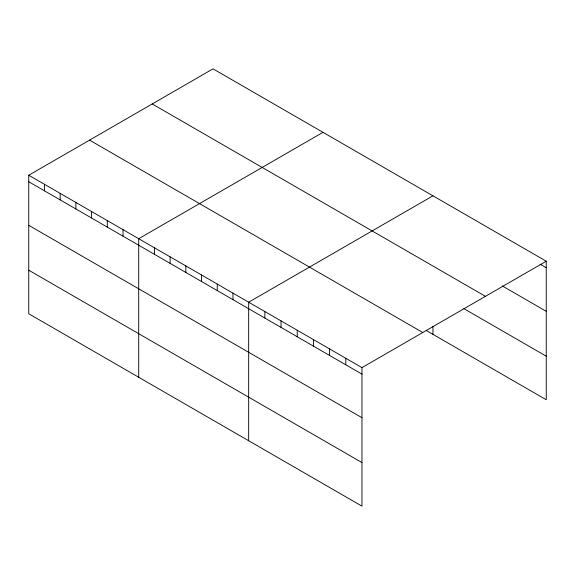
<?xml version="1.0" encoding="UTF-8"?>
<svg xmlns="http://www.w3.org/2000/svg" width="575" height="575" viewBox="0 0 575 575"><rect width="100%" height="100%" fill="white"/><g stroke="black" fill="none" stroke-linecap="round" stroke-linejoin="round"><path stroke-width="0.86" d="M28.75 175.238L361.97 367.619L361.97 506.158L28.75 313.77L28.75 175.238L213.03 68.842L546.25 261.23L546.25 399.762L426.219 330.467M322.992 132.329L138.712 238.718L138.712 377.257M432.953 195.816L248.673 302.206L248.673 440.745M361.97 367.619L546.25 261.23M540.083 264.184L546.25 267.742M502.32 285.947L546.25 311.312M152.217 103.953L485.437 296.333M463.781 308.588L546.25 356.198M89.563 140.127L422.783 332.508M28.75 181.75L361.97 374.138M28.75 225.321L361.97 417.702M28.75 270.207L361.97 462.588M432.953 326.514L432.953 334.355M345.783 358.275L345.783 364.794M329.604 348.932L329.604 355.451M313.418 339.588L313.418 346.107M297.232 330.244L297.232 336.763M281.046 320.9L281.046 327.412M264.859 311.549L264.859 318.068M232.968 293.135L232.968 299.654M217.257 284.072L217.257 290.591M201.552 275.001L201.552 281.52M185.84 265.93L185.84 272.449M170.128 256.86L170.128 263.379M154.423 247.789L154.423 254.308M123.007 229.655L123.007 236.167M107.295 220.584L107.295 227.103M91.583 211.514L91.583 218.033M75.878 202.443L75.878 208.962M60.167 193.373L60.167 199.892M44.462 184.302L44.462 190.821"/></g></svg>
